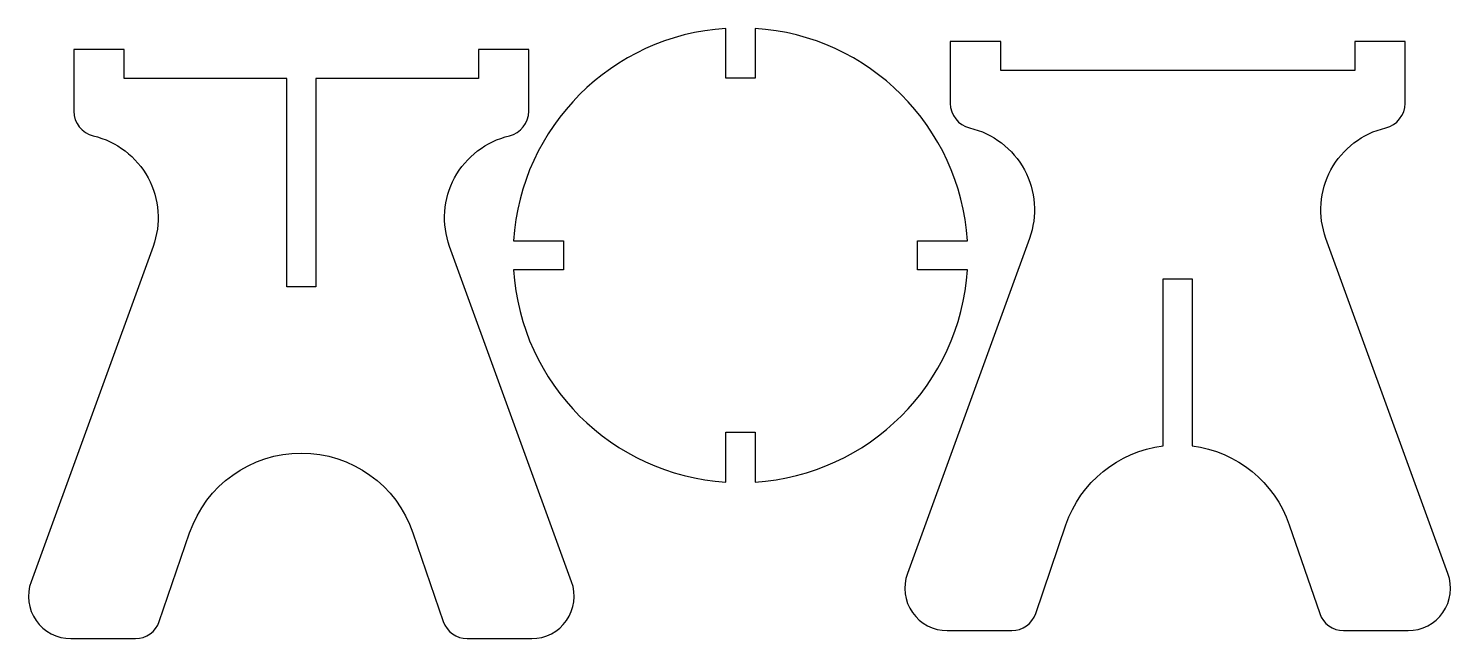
# Model space of a CAD drawing. Extents: x 7 to 299, y 4 to 129.
import ezdxf

# ---------------------------------------------------------------- set-up
doc = ezdxf.new("R2010")
doc.units = 0
doc.header["$MEASUREMENT"] = 0
doc.layers.add('DEFAULT', color=7, linetype='CONTINUOUS')

msp = doc.modelspace()

# ---------------------------------------------------------------- linework, layer by layer
at = {"layer": 'DEFAULT'}
for points in [[(199.74, 79.65), (197.15, 79.65), (189.48, 79.65), (189.48, 85.65), (197.15, 85.65), (199.74, 85.65, 0.377096), (156.07, 129.33), (156.07, 126.73), (156.07, 119.06), (150.07, 119.06), (150.07, 126.73), (150.07, 129.33, 0.377096), (106.39, 85.65), (108.99, 85.65), (116.66, 85.65), (116.66, 79.65), (108.99, 79.65), (106.39, 79.65, 0.377096), (150.07, 35.97), (150.07, 38.57), (150.07, 46.24), (156.07, 46.24), (156.07, 38.57), (156.07, 35.97, 0.377096)], [(239.99, 77.83), (245.99, 77.83), (245.99, 43.42, -0.286697), (265.95, 27.19), (272.2, 8.93, 0.320632), (277.1, 5.43), (290.39, 5.43, 0.520567), (298.59, 17.14), (273.49, 86.09, -0.448815), (285.78, 108.87, 0.347675), (289.77, 113.91), (289.77, 126.65), (279.4, 126.65), (279.4, 120.65), (206.59, 120.65), (206.59, 126.65), (196.22, 126.65), (196.22, 113.91, 0.347675), (200.21, 108.87, -0.448815), (212.5, 86.09), (187.4, 17.14, 0.520567), (195.6, 5.43), (208.88, 5.43, 0.32083), (213.79, 8.93), (220.02, 27.18, -0.287087), (239.99, 43.42)], [(93.26, 84.45, -0.448815), (105.54, 107.23, 0.347675), (109.53, 112.27), (109.53, 125.01), (99.17, 125.01), (99.17, 119.01), (65.76, 119.01), (65.76, 76.19), (59.76, 76.19), (59.76, 119.01), (26.35, 119.01), (26.35, 125.01), (15.98, 125.01), (15.98, 112.27, 0.347675), (19.97, 107.23, -0.448815), (32.26, 84.45), (7.16, 15.49, 0.520567), (15.36, 3.78), (28.65, 3.78, 0.320731), (33.55, 7.29), (39.79, 25.54, -0.715016), (85.72, 25.54), (91.96, 7.29, 0.320731), (96.87, 3.78), (110.15, 3.78, 0.520567), (118.35, 15.49)]]:
    msp.add_lwpolyline(points, format="xyb", close=True, dxfattribs=at)

doc.saveas('drawing.dxf')
